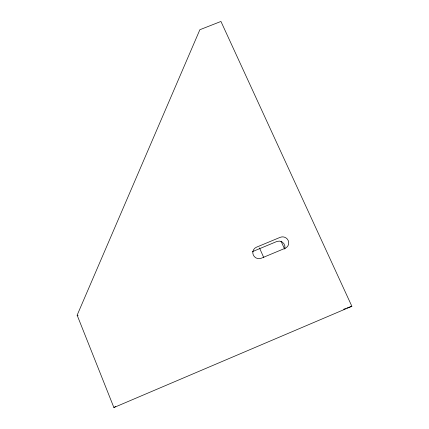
<?xml version="1.0" encoding="UTF-8"?>
<svg xmlns="http://www.w3.org/2000/svg" width="429" height="429" viewBox="0 0 429 429"><rect width="100%" height="100%" fill="white"/><g stroke="black" fill="none" stroke-linecap="round" stroke-linejoin="round"><path stroke-width="0.64" d="M77.14 315.186L199.871 29.724L220.946 21.45L351.86 306.274L113.894 407.55L77.14 315.186L78.099 315.798M113.894 407.55L115.562 406.478M343.667 309.239L345.554 308.553M346.814 308.097L351.86 306.274M281.043 241.157L284.604 249.067M259.475 247.93L263.824 257.7M252.332 251.903A5.883 5.749 29.2 0 1 253.636 251.147L276.748 241.527A5.877 5.711 30 0 1 284.749 248.541M285.178 248.257L261.282 258.226A6.07 5.926 28.7 0 1 253.319 255.03A6.07 5.926 28.7 0 1 256.397 247.227L280.244 237.307A6.065 5.888 29.6 0 1 288.208 240.492A6.065 5.888 29.6 0 1 285.178 248.257"/></g></svg>
